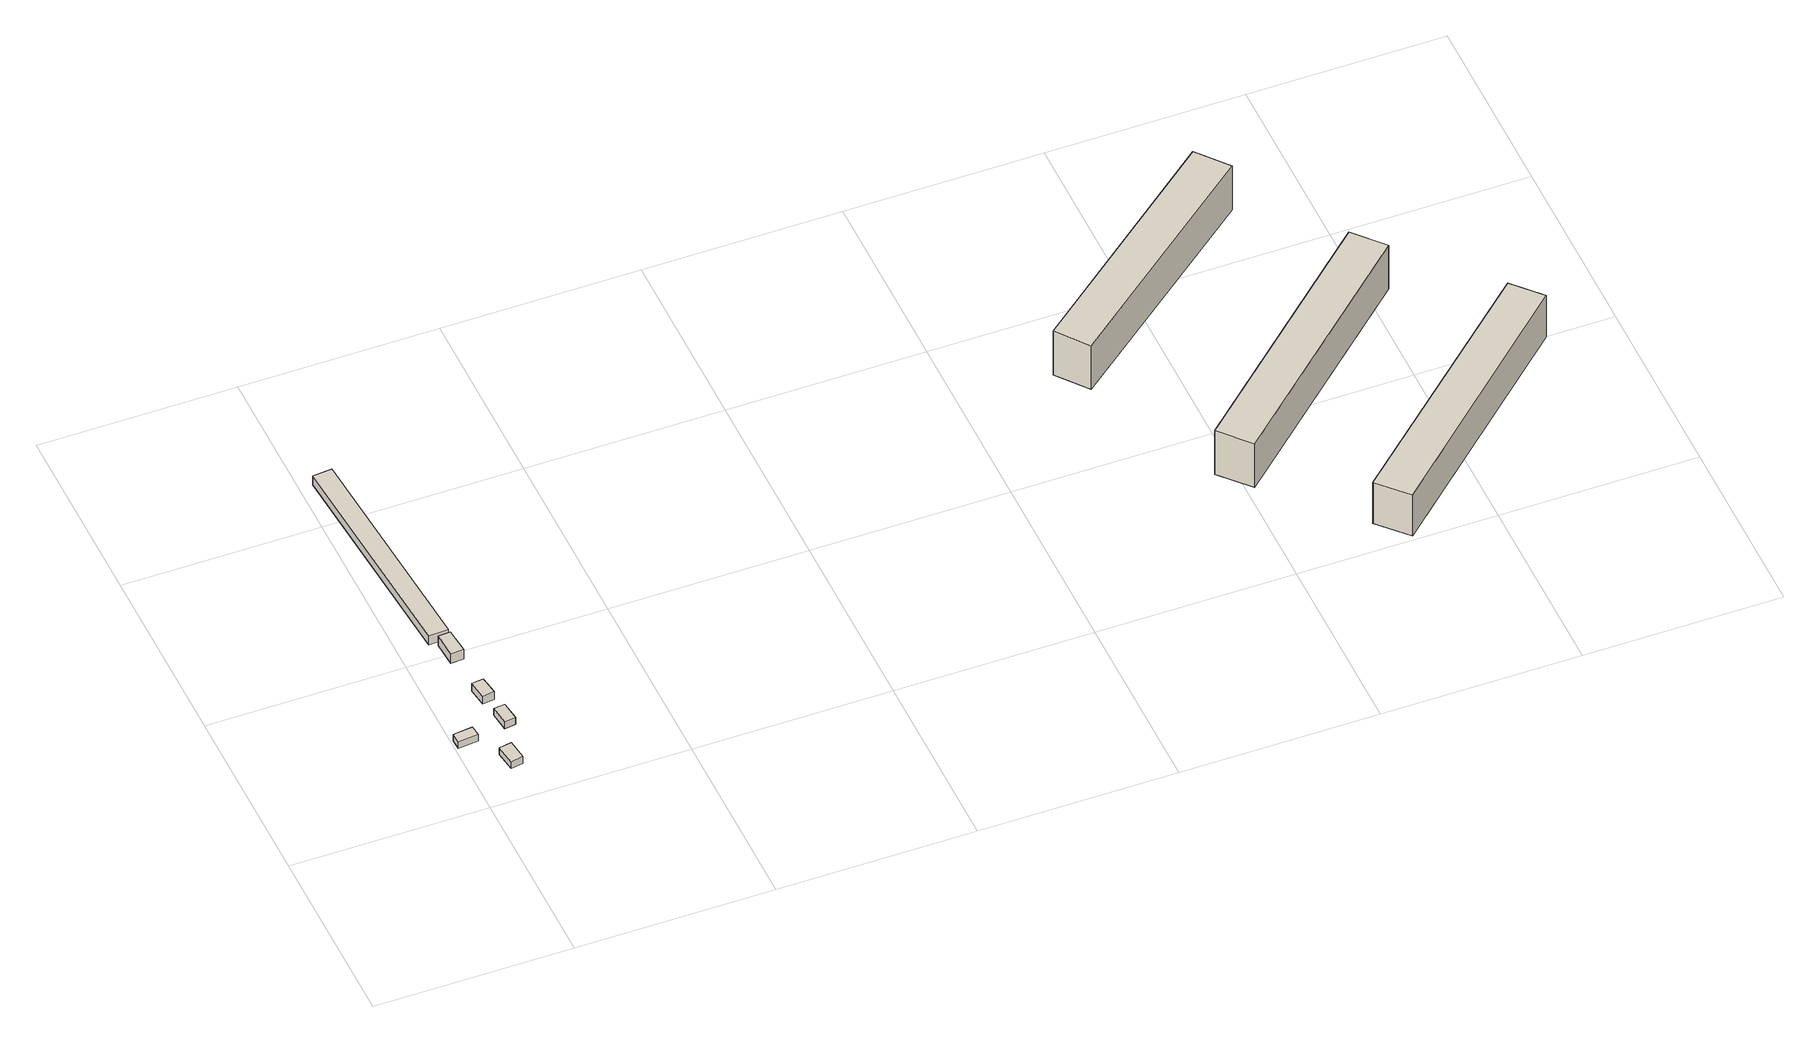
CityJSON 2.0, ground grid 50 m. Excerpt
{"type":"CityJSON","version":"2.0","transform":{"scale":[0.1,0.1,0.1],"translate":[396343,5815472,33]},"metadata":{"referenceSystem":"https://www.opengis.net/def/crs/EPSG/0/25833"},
"CityObjects":{
"building1":{"type":"Building","attributes":{"Gemeindeschluessel":"11000009","BezugspunktDach":"2200","function":"31001_2463","measuredHeight":2.11,"storeysAboveGround":1},"address":[{"country":"Germany","locality":"Berlin","thoroughfareNumber":"2 (98)","thoroughfareName":"Köpenicker Landstraße"}],"geometry":[{"type":"Solid","lod":"1","boundaries":[[[[0,1,2,3]],[[4,5,6,7]],[[4,7,3,2]],[[5,4,2,1]],[[6,5,1,0]],[[7,6,0,3]]]]}]},
"building2":{"type":"Building","attributes":{"Gemeindeschluessel":"11000009","BezugspunktDach":"2200","function":"31001_2463","measuredHeight":2.17,"storeysAboveGround":1},"address":[{"country":"Germany","locality":"Berlin","thoroughfareNumber":"2 (108)","thoroughfareName":"Köpenicker Landstraße"}],"geometry":[{"type":"Solid","lod":"1","boundaries":[[[[8,9,10,11]],[[12,13,14,15]],[[12,15,11,10]],[[13,12,10,9]],[[14,13,9,8]],[[15,14,8,11]]]]}]},
"building3":{"type":"Building","attributes":{"Gemeindeschluessel":"11000009","BezugspunktDach":"2200","function":"31001_2463","measuredHeight":2.08,"storeysAboveGround":1},"address":[{"country":"Germany","locality":"Berlin","thoroughfareNumber":"2 (103)","thoroughfareName":"Köpenicker Landstraße"}],"geometry":[{"type":"Solid","lod":"1","boundaries":[[[[16,17,18,19]],[[20,21,22,23]],[[20,23,19,18]],[[21,20,18,17]],[[22,21,17,16]],[[23,22,16,19]]]]}]},
"building4":{"type":"Building","attributes":{"Gemeindeschluessel":"11000009","BezugspunktDach":"2200","function":"31001_2463","measuredHeight":2.52,"storeysAboveGround":1},"address":[{"country":"Germany","locality":"Berlin","thoroughfareNumber":"2 (102)","thoroughfareName":"Köpenicker Landstraße"}],"geometry":[{"type":"Solid","lod":"1","boundaries":[[[[24,25,26,27]],[[28,29,30,31]],[[28,31,27,26]],[[29,28,26,25]],[[30,29,25,24]],[[31,30,24,27]]]]}]},
"building5":{"type":"Building","attributes":{"Gemeindeschluessel":"11000009","BezugspunktDach":"2200","function":"31001_2463","measuredHeight":3.01,"storeysAboveGround":1},"address":[{"country":"Germany","locality":"Berlin","thoroughfareNumber":"2 (101)","thoroughfareName":"Köpenicker Landstraße"}],"geometry":[{"type":"Solid","lod":"1","boundaries":[[[[32,33,34,35]],[[36,37,38,39]],[[36,39,35,34]],[[37,36,34,33]],[[38,37,33,32]],[[39,38,32,35]]]]}]},
"building6":{"type":"Building","attributes":{"Gemeindeschluessel":"11000009","BezugspunktDach":"2200","function":"31001_2463","measuredHeight":2.89,"storeysAboveGround":1},"address":[{"country":"Germany","locality":"Berlin","thoroughfareNumber":"2 (100)","thoroughfareName":"Köpenicker Landstraße"}],"geometry":[{"type":"Solid","lod":"1","boundaries":[[[[40,41,42,43]],[[44,45,46,47]],[[44,47,43,42]],[[45,44,42,41]],[[46,45,41,40]],[[47,46,40,43]]]]}]},
"building7":{"type":"Building","attributes":{"Gemeindeschluessel":"11000009","BezugspunktDach":"2200","function":"31001_1010","measuredHeight":13.88,"storeysAboveGround":4},"address":[{"country":"Germany","locality":"Berlin","thoroughfareNumber":"2, 4, 6, 8","thoroughfareName":"Am Plänterwald"}],"geometry":[{"type":"Solid","lod":"1","boundaries":[[[[48,49,50,51]],[[52,53,54,55]],[[52,55,51,50]],[[53,52,50,49]],[[54,53,49,48]],[[55,54,48,51]]]]}]},
"building8":{"type":"Building","attributes":{"Gemeindeschluessel":"11000009","BezugspunktDach":"2200","function":"31001_1010","measuredHeight":13.84,"storeysAboveGround":4},"address":[{"country":"Germany","locality":"Berlin","thoroughfareNumber":"12, 14, 16, 18, 20","thoroughfareName":"Galileistraße"}],"geometry":[{"type":"Solid","lod":"1","boundaries":[[[[56,57,58,59]],[[60,61,62,63]],[[60,63,59,58]],[[61,60,58,57]],[[62,61,57,56]],[[63,62,56,59]]]]}]},
"building9":{"type":"Building","attributes":{"Gemeindeschluessel":"11000009","BezugspunktDach":"2200","function":"31001_1010","measuredHeight":13.06,"storeysAboveGround":4},"address":[{"country":"Germany","locality":"Berlin","thoroughfareNumber":"22, 24, 26, 28, 30","thoroughfareName":"Galileistraße"}],"geometry":[{"type":"Solid","lod":"1","boundaries":[[[[64,65,66,67]],[[68,69,70,71]],[[68,71,67,66]],[[69,68,66,65]],[[70,69,65,64]],[[71,70,64,67]]]]}]}
},
"vertices":[
[5,200,36],[56,205,36],[53,232,36],[3,227,36],[53,232,15],[56,205,15],[5,200,15],[3,227,15],
[90,91,38],[122,97,38],[115,149,38],[83,144,38],[115,149,16],[122,97,16],[90,91,16],[83,144,16],
[128,221,34],[157,225,34],[151,275,34],[122,272,34],[151,275,13],[157,225,13],[128,221,13],[122,272,13],
[113,315,38],[143,319,38],[136,367,38],[106,364,38],[136,367,13],[143,319,13],[113,315,13],[106,364,13],
[99,472,38],[132,474,38],[126,539,38],[95,537,38],[126,539,8],[132,474,8],[99,472,8],[95,537,8],
[76,548,36],[126,551,36],[83,1140,36],[34,1136,36],[83,1140,7],[126,551,7],[76,548,7],[34,1136,7],
[1799,739,148],[2325,1160,148],[2260,1239,148],[1737,817,148],[2260,1239,9],[2325,1160,9],[1799,739,9],[1737,817,9],
[2021,298,147],[2555,783,147],[2488,858,147],[1953,373,147],[2488,858,8],[2555,783,8],[2021,298,8],[1953,373,8],
[2290,4,147],[2825,491,147],[2759,563,147],[2222,77,147],[2759,563,16],[2825,491,16],[2290,4,16],[2222,77,16]
]}
